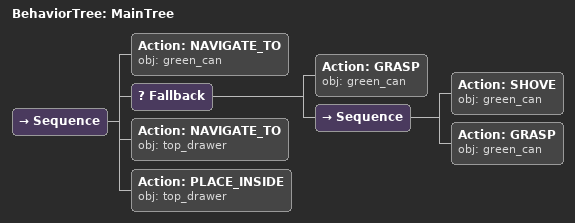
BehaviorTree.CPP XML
<root main_tree_to_execute="MainTree">
  <BehaviorTree ID="MainTree">
    <Sequence>
      <!-- Navigate to green_can -->
      <Action ID="NAVIGATE_TO" obj="green_can" />
      <!-- Fallback: if GRASP green_can fails, try PUSH, FLIP to reposition -->
      <Fallback>
        <!-- Grasp green_can -->
        <Action ID="GRASP" obj="green_can" />
        <Sequence>
          <!-- Push green_can forward toward front edge of table -->
          <Action ID="SHOVE" obj="green_can" />
          <!-- Grasp green_can -->
          <Action ID="GRASP" obj="green_can" />
        </Sequence>
      </Fallback>
      <!-- Navigate to top_drawer -->
      <Action ID="NAVIGATE_TO" obj="top_drawer" />
      <!-- Shove green_can -->
      <Action ID="PLACE_INSIDE" obj="top_drawer" />
    </Sequence>
  </BehaviorTree>
</root>
